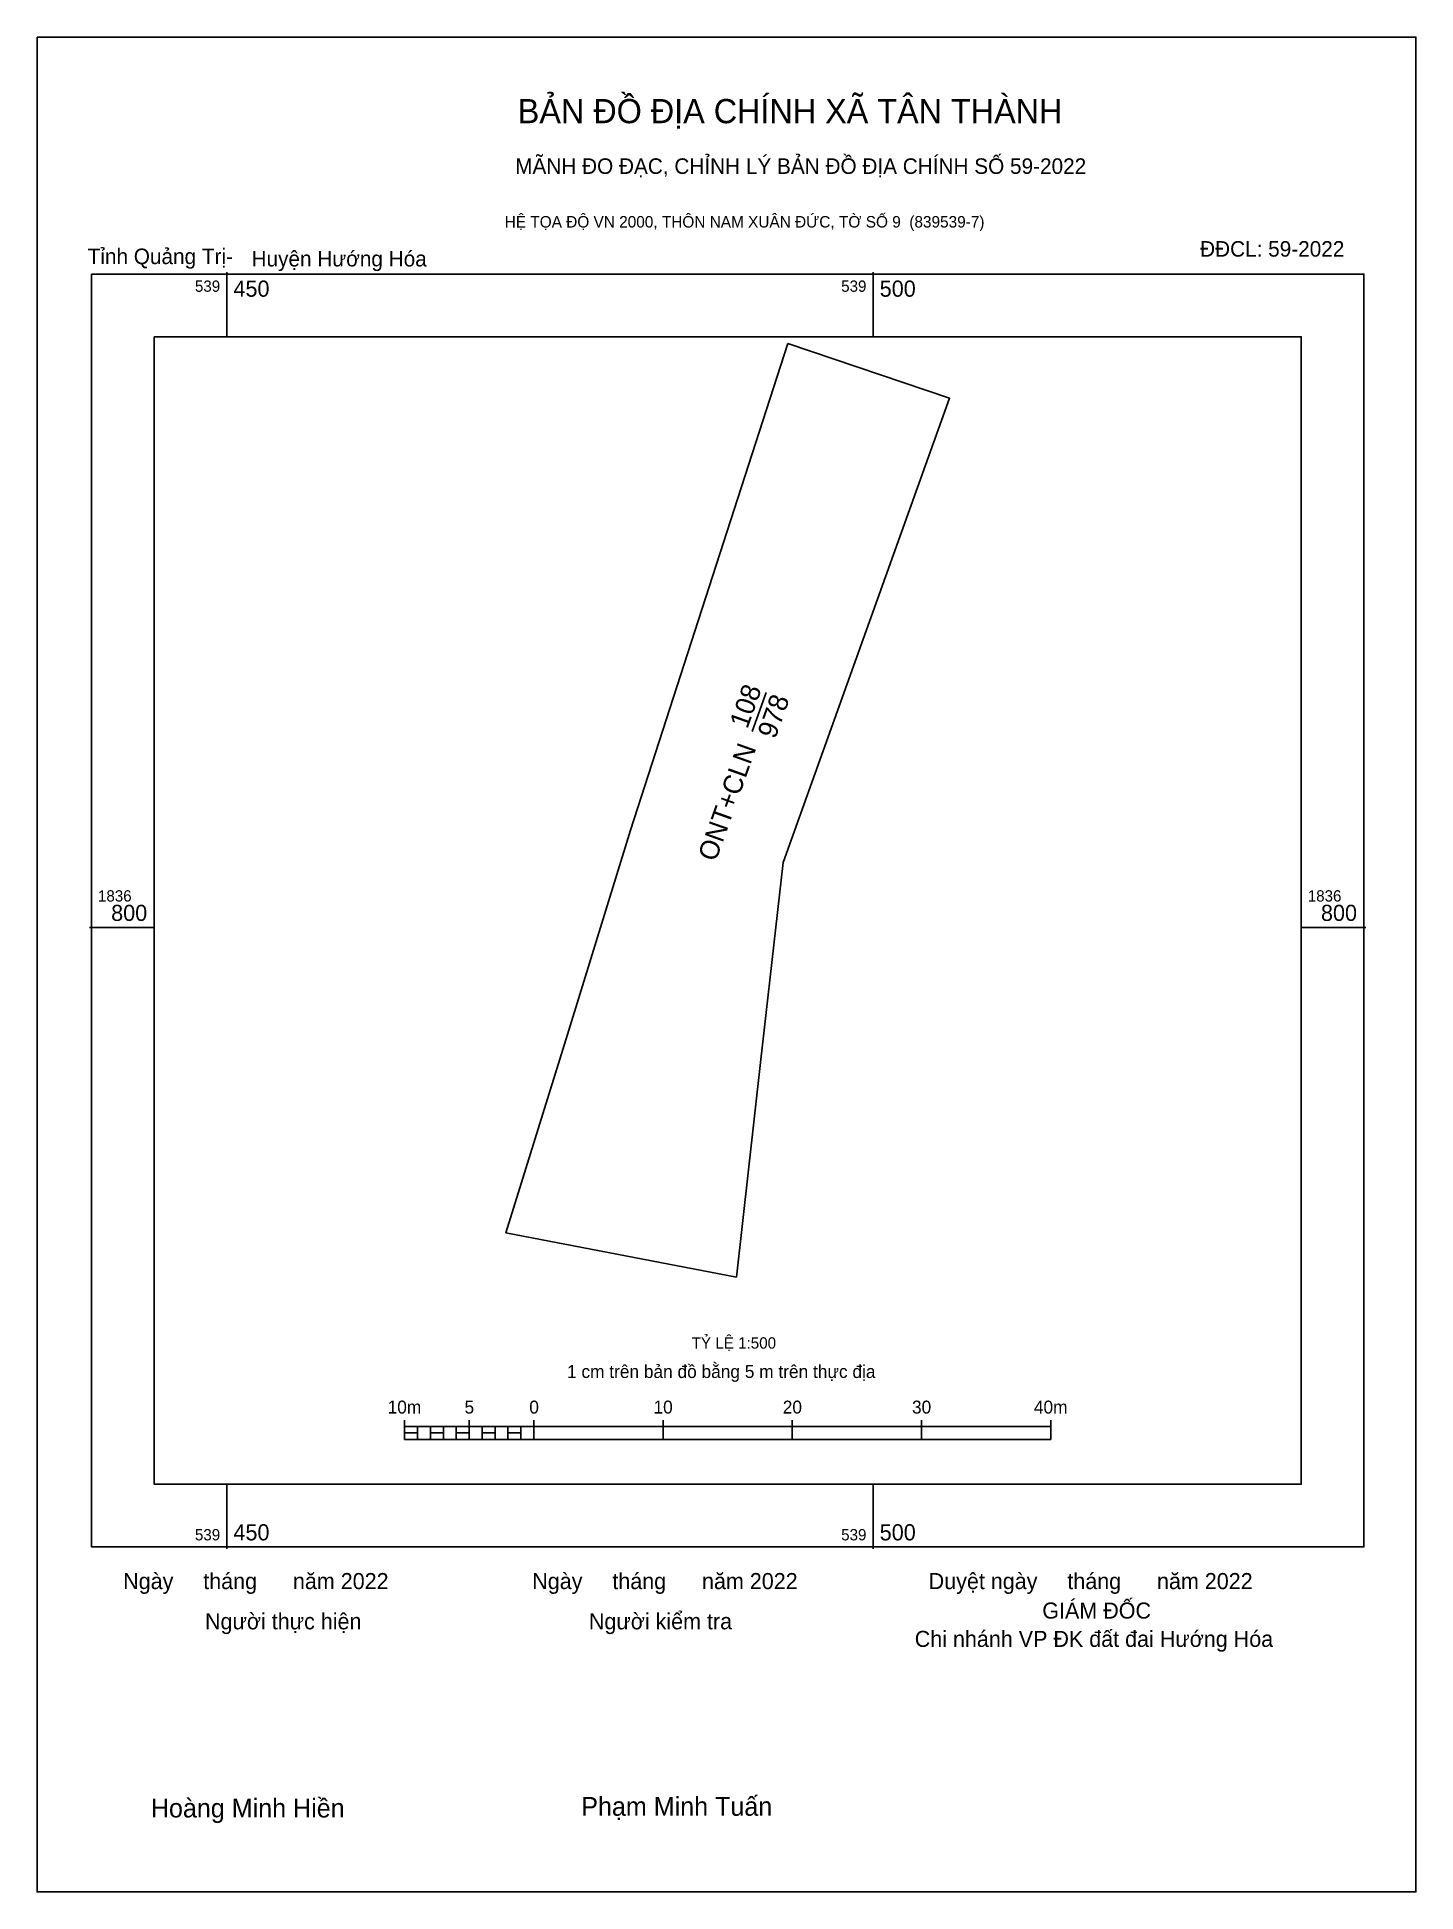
# Model space of a CAD drawing. Extents: x 539025 to 539542, y 1836270 to 1836869.
# Drawn here: x 539435.3 to 539542, y 1836725.4 to 1836868.9 of the extents above.
import ezdxf

# ---------------------------------------------------------------- set-up
doc = ezdxf.new("R2010")
doc.units = 0
for name, color, linetype in [('Level 10', 7, 'Continuous'), ('Level 13', 7, 'Continuous'), ('Level 15', 7, 'Continuous'), ('Level 27', 7, 'Continuous'), ('Level 6', 7, 'Continuous'), ('Level 62', 7, 'Continuous'), ('Level 63', 7, 'Continuous'), ('Level 9', 7, 'Continuous')]:
    doc.layers.add(name, color=color, linetype=linetype)

msp = doc.modelspace()

# ---------------------------------------------------------------- linework, layer by layer
at = {"layer": 'Level 10'}
msp.add_lwpolyline([(539493.38, 1836845.17), (539505.91, 1836840.93), (539493.03, 1836805.03), (539491.29, 1836789.56), (539489.42, 1836772.95), (539471.58, 1836776.37), (539476.34, 1836791.73), (539481.22, 1836807.51)], close=True, dxfattribs=at)
at = {"layer": 'Level 13'}
msp.add_line((539490.63, 1836815.16), (539491.71, 1836818.18), dxfattribs=at)
at = {"layer": 'Level 15'}
msp.add_lwpolyline([(539435.31, 1836868.86), (539541.99, 1836868.86), (539541.99, 1836725.4), (539435.31, 1836725.4)], close=True, dxfattribs=at)
at = {"layer": 'Level 27'}
for p, q in [((539493.38, 1836845.17), (539493.38, 1836845.17)), ((539505.91, 1836840.93), (539505.91, 1836840.93)), ((539471.58, 1836776.37), (539471.58, 1836776.37)), ((539489.42, 1836772.95), (539489.42, 1836772.95))]:
    msp.add_line(p, q, dxfattribs=at)
at = {"layer": 'Level 62'}
msp.add_lwpolyline([(539444.37, 1836845.69), (539533.12, 1836845.69), (539533.12, 1836756.93), (539444.37, 1836756.93)], close=True, dxfattribs=at)
at = {"layer": 'Level 63'}
for p, q in [((539450, 1836850.69), (539450, 1836845.69)), ((539500, 1836850.69), (539500, 1836845.69)), ((539439.37, 1836800), (539444.37, 1836800)), ((539533.12, 1836800), (539538.12, 1836800)), ((539463.74, 1836761.9), (539463.74, 1836760.4)), ((539463.74, 1836761.4), (539513.74, 1836761.4)), ((539464.74, 1836761.4), (539464.74, 1836760.4)), ((539465.74, 1836761.4), (539465.74, 1836760.4)), ((539466.74, 1836761.4), (539466.74, 1836760.4)), ((539467.74, 1836761.4), (539467.74, 1836760.4)), ((539468.74, 1836761.9), (539468.74, 1836760.4)), ((539468.74, 1836761.4), (539468.74, 1836760.4)), ((539469.74, 1836761.4), (539469.74, 1836760.4)), ((539470.74, 1836761.4), (539470.74, 1836760.4)), ((539471.74, 1836761.4), (539471.74, 1836760.4)), ((539472.74, 1836761.4), (539472.74, 1836760.4)), ((539473.74, 1836761.9), (539473.74, 1836760.4)), ((539473.74, 1836761.4), (539473.74, 1836760.4)), ((539483.74, 1836761.9), (539483.74, 1836760.4)), ((539493.74, 1836761.9), (539493.74, 1836760.4)), ((539503.74, 1836761.9), (539503.74, 1836760.4)), ((539513.74, 1836761.9), (539513.74, 1836760.4)), ((539463.74, 1836760.4), (539513.74, 1836760.4)), ((539450, 1836756.93), (539450, 1836751.93)), ((539500, 1836756.93), (539500, 1836751.93))]:
    msp.add_line(p, q, dxfattribs=at)
for points in [[(539439.52, 1836850.53), (539537.97, 1836850.53), (539537.97, 1836752.09), (539439.52, 1836752.09)], [(539463.74, 1836760.9), (539464.74, 1836760.9), (539464.74, 1836760.4), (539463.74, 1836760.4)], [(539463.74, 1836760.9), (539464.74, 1836760.9), (539464.74, 1836760.4), (539463.74, 1836760.4)], [(539465.74, 1836760.9), (539466.74, 1836760.9), (539466.74, 1836760.4), (539465.74, 1836760.4)], [(539467.74, 1836760.9), (539468.74, 1836760.9), (539468.74, 1836760.4), (539467.74, 1836760.4)], [(539469.74, 1836760.9), (539470.74, 1836760.9), (539470.74, 1836760.4), (539469.74, 1836760.4)], [(539471.74, 1836760.9), (539472.74, 1836760.9), (539472.74, 1836760.4), (539471.74, 1836760.4)]]:
    msp.add_lwpolyline(points, close=True, dxfattribs=at)

# ---------------------------------------------------------------- texts
at = {"layer": 'Level 13'}
for s, p in [('108', (539490.26, 1836815.3)), ('978', (539492.42, 1836814.52)), ('ONT+CLN', (539487.81, 1836805.02))]:
    msp.add_text(s, height=1.5, rotation=70.3568, dxfattribs=at).set_placement(p)
at = {"layer": 'Level 6'}
msp.add_text('TỶ LỆ 1:500', height=0.879, dxfattribs=at).set_placement((539485.95, 1836767.42))
at = {"layer": 'Level 63'}
for s, height, p in [('BẢN ĐỒ ĐỊA CHÍNH XÃ TÂN THÀNH', 1.8718, (539472.5, 1836862.2)), ('MÃNH ĐO ĐẠC, CHỈNH LÝ BẢN ĐỒ ĐỊA CHÍNH SỐ 59-2022', 1.2011, (539472.3, 1836858.28)), ('HỆ TỌA ĐỘ VN 2000, THÔN NAM XUÂN ĐỨC, TỜ SỐ 9  (839539-7)', 0.8891, (539471.49, 1836854.13)), ('539', 0.875, (539447.52, 1836849.16)), ('450', 1.25, (539450.5, 1836848.78)), ('539', 0.875, (539497.52, 1836849.16)), ('500', 1.25, (539500.5, 1836848.78)), ('1836', 0.875, (539440.02, 1836802)), ('1836', 0.875, (539533.62, 1836802)), ('800', 1.25, (539441.04, 1836800.5)), ('800', 1.25, (539534.64, 1836800.5)), ('1 cm trên bản đồ bằng 5 m trên thực địa', 1, (539476.31, 1836765.15)), ('10m', 1, (539462.43, 1836762.4)), ('5', 1, (539468.38, 1836762.4)), ('0', 1, (539473.39, 1836762.4)), ('10', 1, (539483, 1836762.4)), ('20', 1, (539493, 1836762.4)), ('30', 1, (539503, 1836762.4)), ('40m', 1, (539512.43, 1836762.4)), ('539', 0.875, (539447.52, 1836752.59)), ('450', 1.25, (539450.5, 1836752.59)), ('539', 0.875, (539497.52, 1836752.59)), ('500', 1.25, (539500.5, 1836752.59)), ('Ngày     tháng      năm 2022', 1.2442, (539441.97, 1836748.82)), ('Ngày     tháng      năm 2022', 1.2442, (539473.62, 1836748.82)), ('Duyệt ngày     tháng      năm 2022', 1.2442, (539504.29, 1836748.82)), ('GIÁM ĐỐC', 1.244, (539513.08, 1836746.54)), ('Người thực hiện', 1.2442, (539448.3, 1836745.71)), ('Người kiểm tra', 1.2442, (539478, 1836745.71)), ('Chi nhánh VP ĐK đất đai Hướng Hóa', 1.2442, (539503.21, 1836744.35)), ('Hoàng Minh Hiền', 1.4512, (539444.11, 1836731.16)), ('Phạm Minh Tuấn', 1.4512, (539477.41, 1836731.29))]:
    msp.add_text(s, height=height, dxfattribs=at).set_placement(p)
at = {"layer": 'Level 9'}
for s, p in [('Tỉnh Quảng Trị-', (539439.22, 1836851.3)), ('ĐĐCL: 59-2022', (539525.29, 1836851.88)), ('Huyện Hướng Hóa', (539451.9, 1836851.12))]:
    msp.add_text(s, height=1.2011, dxfattribs=at).set_placement(p)

doc.saveas('drawing.dxf')
